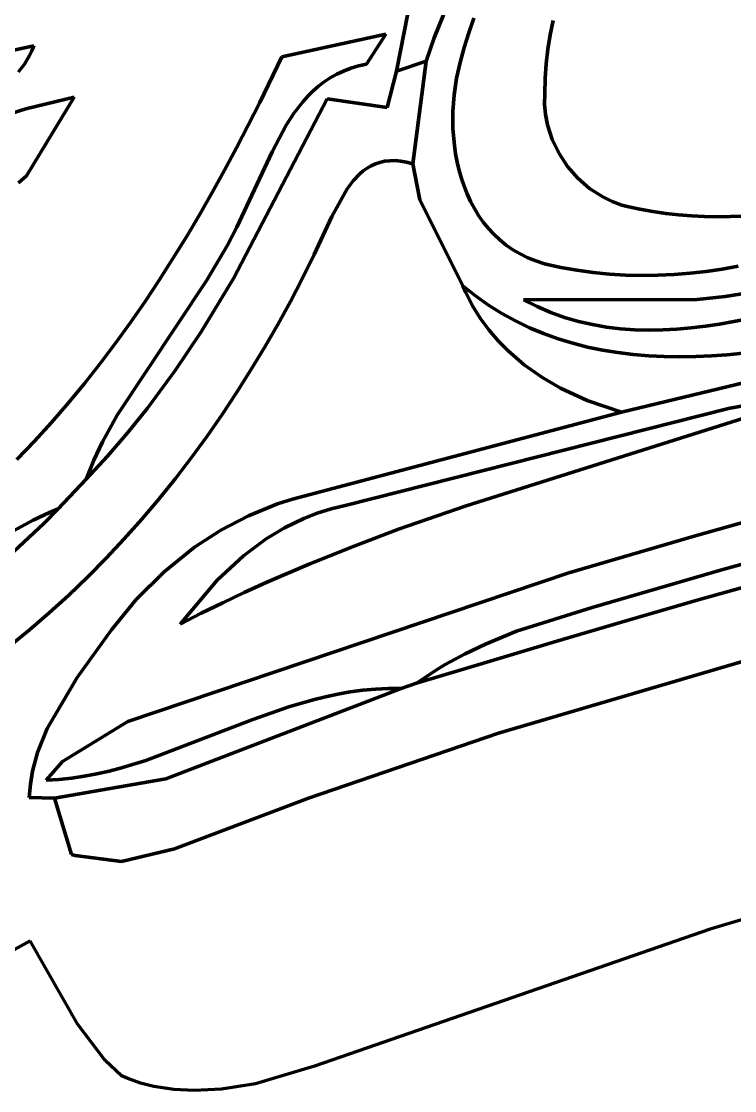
# Model space of a CAD drawing. Header units: millimetres. Extents: x 0.18 to 6.32, y 4.4 to 10.2.
# Drawn here: x 2.494 to 3.13, y 4.542 to 5.494 of the extents above; entities that cross this region are included whole.
import ezdxf

# ---------------------------------------------------------------- set-up
doc = ezdxf.new("R2010")
doc.units = ezdxf.units.MM
for name, color, linetype, lineweight in [('color#004f00ff', 7, 'CONTINUOUS', 100), ('color#86026eff', 7, 'CONTINUOUS', 100), ('color#b36001ff', 7, 'CONTINUOUS', 100), ('color#ba871eff', 7, 'CONTINUOUS', 100), ('color#fdfdfaff', 7, 'CONTINUOUS', 100)]:
    doc.layers.add(name, color=color, linetype=linetype, lineweight=lineweight)

msp = doc.modelspace()

# ---------------------------------------------------------------- linework, layer by layer
at = {"layer": 'color#004f00ff'}
for p, q in [((2.82844, 5.4499), (2.83855, 5.50151)), ((2.87035, 5.50031), (2.86221, 5.47978)), ((2.86221, 5.47978), (2.85488, 5.45879)), ((2.85488, 5.45879), (2.82844, 5.4499)), ((2.79898, 5.36125), (2.80238, 5.36365)), ((2.80238, 5.36365), (2.80596, 5.36571)), ((2.80596, 5.36571), (2.80975, 5.36743)), ((2.80975, 5.36743), (2.81377, 5.36877)), ((2.81377, 5.36877), (2.81801, 5.3697)), ((2.81801, 5.3697), (2.8225, 5.37021)), ((2.8225, 5.37021), (2.82724, 5.37027)), ((2.82724, 5.37027), (2.83225, 5.36985)), ((2.83225, 5.36985), (2.83755, 5.36892)), ((2.83755, 5.36892), (2.84314, 5.36747)), ((2.84314, 5.36747), (2.84935, 5.33538)), ((2.78986, 5.35235), (2.79578, 5.35855)), ((2.79578, 5.35855), (2.79898, 5.36125)), ((2.771, 5.3204), (2.78452, 5.34523)), ((2.78452, 5.34523), (2.78986, 5.35235)), ((2.84935, 5.33538), (2.88771, 5.25886)), ((2.75515, 5.28664), (2.771, 5.3204)), ((2.74479, 5.2657), (2.75515, 5.28664)), ((2.73398, 5.24493), (2.74479, 5.2657)), ((2.88771, 5.25886), (2.89039, 5.25271)), ((2.89039, 5.25271), (2.89639, 5.24095)), ((2.72273, 5.22434), (2.73398, 5.24493)), ((2.89639, 5.24095), (2.90319, 5.22988)), ((2.90319, 5.22988), (2.91076, 5.2195)), ((2.71103, 5.20396), (2.72273, 5.22434)), ((2.91076, 5.2195), (2.91904, 5.20979)), ((2.69888, 5.1838), (2.71103, 5.20396)), ((2.91904, 5.20979), (2.92797, 5.20073)), ((2.92797, 5.20073), (2.94248, 5.18833)), ((2.68629, 5.1639), (2.69888, 5.1838)), ((2.94248, 5.18833), (2.95816, 5.17733)), ((2.95816, 5.17733), (2.97485, 5.16766)), ((2.67327, 5.14427), (2.68629, 5.1639)), ((2.97485, 5.16766), (2.99835, 5.15676)), ((2.99835, 5.15676), (3.02915, 5.14618)), ((2.6598, 5.12492), (2.67327, 5.14427)), ((3.02915, 5.14618), (2.73599, 5.06879)), ((2.6459, 5.1059), (2.6598, 5.12492)), ((2.63156, 5.0872), (2.6459, 5.1059)), ((2.61679, 5.06886), (2.63156, 5.0872)), ((2.60159, 5.0509), (2.61679, 5.06886)), ((2.73599, 5.06879), (2.72265, 5.06447)), ((2.72265, 5.06447), (2.69678, 5.05394)), ((2.58596, 5.03333), (2.60159, 5.0509)), ((2.69678, 5.05394), (2.67207, 5.04101)), ((2.67207, 5.04101), (2.64866, 5.02587)), ((2.5699, 5.01619), (2.58596, 5.03333)), ((2.64866, 5.02587), (2.62141, 5.0041)), ((2.55342, 4.99948), (2.5699, 5.01619)), ((2.62141, 5.0041), (2.59663, 4.9795)), ((2.53651, 4.98324), (2.55342, 4.99948)), ((2.51918, 4.96747), (2.53651, 4.98324)), ((2.91937, 4.86024), (3.33618, 4.98273)), ((2.59663, 4.9795), (2.57458, 4.95241)), ((2.50143, 4.95222), (2.51918, 4.96747)), ((2.48326, 4.93749), (2.50143, 4.95222)), ((2.57458, 4.95241), (2.54389, 4.90979)), ((2.54389, 4.90979), (2.51734, 4.86455)), ((2.51734, 4.86455), (2.5088, 4.84309)), ((2.75015, 4.80227), (2.91937, 4.86024)), ((2.5088, 4.84309), (2.50428, 4.82629)), ((2.50428, 4.82629), (2.50231, 4.81473)), ((2.50231, 4.81473), (2.50127, 4.80283)), ((2.50127, 4.80283), (2.52386, 4.80228)), ((2.52386, 4.80228), (2.53907, 4.75228)), ((2.63061, 4.7571), (2.75015, 4.80227)), ((2.58365, 4.74588), (2.63061, 4.7571)), ((2.53907, 4.75228), (2.54222, 4.75125)), ((2.54222, 4.75125), (2.58365, 4.74588)), ((3.16204, 4.70194), (3.10812, 4.68568)), ((3.10812, 4.68568), (2.75538, 4.56353)), ((2.50205, 4.67515), (2.4881, 4.66752)), ((2.54474, 4.6008), (2.50205, 4.67515)), ((2.56883, 4.5688), (2.54474, 4.6008)), ((2.5834, 4.55489), (2.56883, 4.5688)), ((2.75538, 4.56353), (2.70295, 4.54793)), ((2.58906, 4.55255), (2.5834, 4.55489)), ((2.60054, 4.54863), (2.58906, 4.55255)), ((2.61225, 4.54565), (2.60054, 4.54863)), ((2.63012, 4.54285), (2.61225, 4.54565)), ((2.70295, 4.54793), (2.67262, 4.54305)), ((2.64825, 4.54186), (2.63012, 4.54285)), ((2.67262, 4.54305), (2.64825, 4.54186))]:
    msp.add_line(p, q, dxfattribs=at)
at = {"layer": 'color#86026eff'}
for p, q in [((2.82844, 5.4499), (2.85488, 5.45879)), ((2.85488, 5.45879), (2.84314, 5.36747)), ((2.82038, 5.41753), (2.82844, 5.4499)), ((2.49828, 5.41646), (2.54133, 5.42696)), ((2.54133, 5.42696), (2.49877, 5.35676)), ((2.68339, 5.26523), (2.76692, 5.42539)), ((2.76692, 5.42539), (2.82038, 5.41753)), ((2.4245, 5.39315), (2.49828, 5.41646)), ((2.80238, 5.36365), (2.79898, 5.36125)), ((2.80596, 5.36571), (2.80238, 5.36365)), ((2.80975, 5.36743), (2.80596, 5.36571)), ((2.81377, 5.36877), (2.80975, 5.36743)), ((2.81801, 5.3697), (2.81377, 5.36877)), ((2.8225, 5.37021), (2.81801, 5.3697)), ((2.82724, 5.37027), (2.8225, 5.37021)), ((2.83225, 5.36985), (2.82724, 5.37027)), ((2.83755, 5.36892), (2.83225, 5.36985)), ((2.84314, 5.36747), (2.83755, 5.36892)), ((2.49877, 5.35676), (2.4916, 5.35056)), ((2.79578, 5.35855), (2.78986, 5.35235)), ((2.79898, 5.36125), (2.79578, 5.35855)), ((2.78452, 5.34523), (2.771, 5.3204)), ((2.78986, 5.35235), (2.78452, 5.34523)), ((2.771, 5.3204), (2.75515, 5.28664)), ((2.75515, 5.28664), (2.74479, 5.2657)), ((3.56195, 5.27506), (3.02915, 5.14618)), ((2.65444, 5.21782), (2.68339, 5.26523)), ((2.74479, 5.2657), (2.73398, 5.24493)), ((2.89039, 5.25271), (2.88771, 5.25886)), ((2.88771, 5.25886), (2.89898, 5.24984)), ((2.89639, 5.24095), (2.89039, 5.25271)), ((2.89898, 5.24984), (2.91057, 5.24162)), ((2.73398, 5.24493), (2.72273, 5.22434)), ((2.90319, 5.22988), (2.89639, 5.24095)), ((2.91057, 5.24162), (2.92245, 5.23417)), ((2.91076, 5.2195), (2.90319, 5.22988)), ((2.92245, 5.23417), (2.9346, 5.22747)), ((2.72273, 5.22434), (2.71103, 5.20396)), ((2.9346, 5.22747), (2.94701, 5.22149)), ((2.94701, 5.22149), (2.95966, 5.21621)), ((2.63125, 5.18327), (2.65444, 5.21782)), ((2.91904, 5.20979), (2.91076, 5.2195)), ((2.95966, 5.21621), (2.97253, 5.21159)), ((2.97253, 5.21159), (2.9856, 5.20762)), ((2.71103, 5.20396), (2.69888, 5.1838)), ((2.92797, 5.20073), (2.91904, 5.20979)), ((2.94248, 5.18833), (2.92797, 5.20073)), ((2.9856, 5.20762), (2.99886, 5.20427)), ((2.99886, 5.20427), (3.01228, 5.2015)), ((3.01228, 5.2015), (3.02584, 5.1993)), ((3.02584, 5.1993), (3.03953, 5.19763)), ((3.03953, 5.19763), (3.05334, 5.19647)), ((3.05334, 5.19647), (3.06723, 5.1958)), ((3.06723, 5.1958), (3.0812, 5.19559)), ((3.0812, 5.19559), (3.09522, 5.1958)), ((3.09522, 5.1958), (3.10928, 5.19643)), ((3.10928, 5.19643), (3.12335, 5.19742)), ((3.12335, 5.19742), (3.13743, 5.19878)), ((2.60659, 5.14977), (2.63125, 5.18327)), ((2.69888, 5.1838), (2.68629, 5.1639)), ((2.95816, 5.17733), (2.94248, 5.18833)), ((2.97485, 5.16766), (2.95816, 5.17733)), ((2.68629, 5.1639), (2.67327, 5.14427)), ((2.99835, 5.15676), (2.97485, 5.16766)), ((3.02915, 5.14618), (2.99835, 5.15676)), ((2.58923, 5.1281), (2.60659, 5.14977)), ((2.67327, 5.14427), (2.6598, 5.12492)), ((2.57109, 5.10703), (2.58923, 5.1281)), ((2.6598, 5.12492), (2.6459, 5.1059)), ((2.55211, 5.08659), (2.57109, 5.10703)), ((2.6459, 5.1059), (2.63156, 5.0872)), ((2.52703, 5.05999), (2.55211, 5.08659)), ((2.63156, 5.0872), (2.61679, 5.06886)), ((2.61679, 5.06886), (2.60159, 5.0509)), ((2.51422, 5.0471), (2.52703, 5.05999)), ((2.60159, 5.0509), (2.58596, 5.03333)), ((2.50106, 5.03445), (2.51422, 5.0471)), ((2.48759, 5.02207), (2.50106, 5.03445)), ((2.58596, 5.03333), (2.5699, 5.01619)), ((2.5699, 5.01619), (2.55342, 4.99948)), ((2.55342, 4.99948), (2.53651, 4.98324)), ((3.09666, 4.97865), (3.1594, 4.99637)), ((2.53651, 4.98324), (2.51918, 4.96747)), ((3.33618, 4.98273), (2.91937, 4.86024)), ((3.034, 4.96063), (3.09666, 4.97865)), ((2.51918, 4.96747), (2.50143, 4.95222)), ((2.97142, 4.9423), (3.034, 4.96063)), ((2.50143, 4.95222), (2.48326, 4.93749)), ((2.90894, 4.92367), (2.97142, 4.9423)), ((2.84654, 4.90473), (2.90894, 4.92367)), ((2.62309, 4.8197), (2.83288, 4.90001)), ((2.83288, 4.90001), (2.84654, 4.90473)), ((2.91937, 4.86024), (2.75015, 4.80227)), ((2.52386, 4.80228), (2.62309, 4.8197)), ((2.53907, 4.75228), (2.52386, 4.80228)), ((2.75015, 4.80227), (2.63061, 4.7571)), ((2.63061, 4.7571), (2.58365, 4.74588)), ((2.54222, 4.75125), (2.53907, 4.75228)), ((2.58365, 4.74588), (2.54222, 4.75125))]:
    msp.add_line(p, q, dxfattribs=at)
at = {"layer": 'color#b36001ff'}
for p, q in [((2.7263, 5.46276), (2.81904, 5.48301)), ((2.81904, 5.48301), (2.80193, 5.45635)), ((2.46818, 5.46456), (2.50543, 5.47247)), ((2.50364, 5.46806), (2.50162, 5.46389)), ((2.50543, 5.47247), (2.50364, 5.46806)), ((2.50162, 5.46389), (2.49698, 5.45626)), ((2.70668, 5.42218), (2.7263, 5.46276)), ((2.49698, 5.45626), (2.49158, 5.4495)), ((2.78136, 5.45011), (2.77526, 5.44724)), ((2.78782, 5.45261), (2.78136, 5.45011)), ((2.79467, 5.45469), (2.78782, 5.45261)), ((2.80193, 5.45635), (2.79467, 5.45469)), ((2.76408, 5.4404), (2.75896, 5.43649)), ((2.76951, 5.44399), (2.76408, 5.4404)), ((2.77526, 5.44724), (2.76951, 5.44399)), ((2.75414, 5.43228), (2.74958, 5.42778)), ((2.75896, 5.43649), (2.75414, 5.43228)), ((2.68602, 5.38182), (2.70668, 5.42218)), ((2.74528, 5.42303), (2.73735, 5.41282)), ((2.74958, 5.42778), (2.74528, 5.42303)), ((2.73735, 5.41282), (2.73021, 5.40182)), ((2.73021, 5.40182), (2.71767, 5.37813)), ((2.67528, 5.36177), (2.68602, 5.38182)), ((2.71767, 5.37813), (2.68637, 5.31107)), ((2.66426, 5.34185), (2.67528, 5.36177)), ((2.65293, 5.32207), (2.66426, 5.34185)), ((2.6413, 5.30245), (2.65293, 5.32207)), ((2.68637, 5.31107), (2.67808, 5.29498)), ((2.62935, 5.28303), (2.6413, 5.30245)), ((2.67808, 5.29498), (2.65969, 5.2639)), ((2.61708, 5.26382), (2.62935, 5.28303)), ((2.65969, 5.2639), (2.57957, 5.14361)), ((2.60447, 5.24484), (2.61708, 5.26382)), ((3.09648, 5.24649), (3.12133, 5.24928)), ((3.12133, 5.24928), (3.15828, 5.25507)), ((2.59151, 5.22612), (2.60447, 5.24484)), ((2.94169, 5.24625), (3.09648, 5.24649)), ((2.95385, 5.24022), (2.94169, 5.24625)), ((2.96608, 5.23504), (2.95385, 5.24022)), ((2.97838, 5.23067), (2.96608, 5.23504)), ((2.99073, 5.22708), (2.97838, 5.23067)), ((3.1419, 5.2294), (3.1165, 5.22468)), ((2.5782, 5.20768), (2.59151, 5.22612)), ((3.00314, 5.22422), (2.99073, 5.22708)), ((3.0156, 5.22205), (3.00314, 5.22422)), ((3.0281, 5.22053), (3.0156, 5.22205)), ((3.04064, 5.21962), (3.0281, 5.22053)), ((3.05323, 5.21928), (3.04064, 5.21962)), ((3.07848, 5.22014), (3.06584, 5.21947)), ((3.09114, 5.22127), (3.07848, 5.22014)), ((3.10381, 5.22279), (3.09114, 5.22127)), ((3.1165, 5.22468), (3.10381, 5.22279)), ((3.06584, 5.21947), (3.05323, 5.21928)), ((2.56452, 5.18954), (2.5782, 5.20768)), ((2.55048, 5.17173), (2.56452, 5.18954)), ((2.53604, 5.15426), (2.55048, 5.17173)), ((2.52122, 5.13716), (2.53604, 5.15426)), ((2.57957, 5.14361), (2.56666, 5.11984)), ((2.50599, 5.12046), (2.52122, 5.13716)), ((2.49034, 5.10417), (2.50599, 5.12046)), ((2.56666, 5.11984), (2.55895, 5.10346)), ((2.55895, 5.10346), (2.55211, 5.08659)), ((2.55211, 5.08659), (2.52703, 5.05999)), ((3.09385, 5.03577), (3.20598, 5.06723)), ((2.52703, 5.05999), (2.51945, 5.05693)), ((2.5047, 5.05015), (2.48344, 5.03858)), ((2.51945, 5.05693), (2.5047, 5.05015)), ((3.28652, 5.05177), (3.11931, 5.00604)), ((2.98203, 5.00321), (3.09385, 5.03577)), ((2.58922, 4.87055), (2.98203, 5.00321)), ((3.11931, 5.00604), (3.00295, 4.97227)), ((3.00295, 4.97227), (2.93565, 4.95101)), ((2.93565, 4.95101), (2.90778, 4.93969)), ((2.90778, 4.93969), (2.88968, 4.93106)), ((2.88968, 4.93106), (2.87203, 4.92141)), ((2.86339, 4.91616), (2.8549, 4.91061)), ((2.87203, 4.92141), (2.86339, 4.91616)), ((2.8549, 4.91061), (2.84654, 4.90473)), ((2.78727, 4.89704), (2.77617, 4.89508)), ((2.79849, 4.89855), (2.78727, 4.89704)), ((2.80982, 4.89957), (2.79849, 4.89855)), ((2.82128, 4.90007), (2.80982, 4.89957)), ((2.83288, 4.90001), (2.82128, 4.90007)), ((2.84654, 4.90473), (2.83288, 4.90001)), ((2.75424, 4.89), (2.73263, 4.88363)), ((2.76516, 4.89273), (2.75424, 4.89)), ((2.77617, 4.89508), (2.76516, 4.89273)), ((2.73263, 4.88363), (2.70064, 4.87232)), ((2.53087, 4.83498), (2.58922, 4.87055)), ((2.70064, 4.87232), (2.60512, 4.83589)), ((2.51628, 4.81838), (2.53087, 4.83498)), ((2.58348, 4.82933), (2.57254, 4.82649)), ((2.60512, 4.83589), (2.58348, 4.82933)), ((2.53914, 4.82025), (2.52777, 4.81906)), ((2.55038, 4.82192), (2.53914, 4.82025)), ((2.56151, 4.82401), (2.55038, 4.82192)), ((2.57254, 4.82649), (2.56151, 4.82401)), ((2.52777, 4.81906), (2.51628, 4.81838))]:
    msp.add_line(p, q, dxfattribs=at)
at = {"layer": 'color#ba871eff'}
for p, q in [((2.83855, 5.50151), (2.82844, 5.4499)), ((2.86221, 5.47978), (2.87035, 5.50031)), ((2.89742, 5.4972), (2.89292, 5.48426)), ((2.96563, 5.48249), (2.96818, 5.49524)), ((2.81904, 5.48301), (2.7263, 5.46276)), ((2.80193, 5.45635), (2.81904, 5.48301)), ((2.85488, 5.45879), (2.86221, 5.47978)), ((2.89292, 5.48426), (2.88887, 5.47113)), ((2.96357, 5.4696), (2.96563, 5.48249)), ((2.50543, 5.47247), (2.46818, 5.46456)), ((2.50162, 5.46389), (2.50364, 5.46806)), ((2.50364, 5.46806), (2.50543, 5.47247)), ((2.88887, 5.47113), (2.88529, 5.4578)), ((2.96204, 5.45656), (2.96357, 5.4696)), ((2.49698, 5.45626), (2.50162, 5.46389)), ((2.7263, 5.46276), (2.70668, 5.42218)), ((2.84314, 5.36747), (2.85488, 5.45879)), ((2.88529, 5.4578), (2.88207, 5.44362)), ((2.49158, 5.4495), (2.49698, 5.45626)), ((2.77526, 5.44724), (2.78136, 5.45011)), ((2.78136, 5.45011), (2.78782, 5.45261)), ((2.78782, 5.45261), (2.79467, 5.45469)), ((2.79467, 5.45469), (2.80193, 5.45635)), ((2.82844, 5.4499), (2.82038, 5.41753)), ((2.96105, 5.44337), (2.96204, 5.45656)), ((2.75896, 5.43649), (2.76408, 5.4404)), ((2.76408, 5.4404), (2.76951, 5.44399)), ((2.76951, 5.44399), (2.77526, 5.44724)), ((2.88207, 5.44362), (2.8799, 5.42894)), ((2.96062, 5.43002), (2.96105, 5.44337)), ((2.74958, 5.42778), (2.75414, 5.43228)), ((2.75414, 5.43228), (2.75896, 5.43649)), ((2.96055, 5.42061), (2.96062, 5.43002)), ((2.54133, 5.42696), (2.49828, 5.41646)), ((2.49877, 5.35676), (2.54133, 5.42696)), ((2.76692, 5.42539), (2.68339, 5.26523)), ((2.70668, 5.42218), (2.68602, 5.38182)), ((2.73735, 5.41282), (2.74528, 5.42303)), ((2.74528, 5.42303), (2.74958, 5.42778)), ((2.82038, 5.41753), (2.76692, 5.42539)), ((2.8799, 5.42894), (2.87882, 5.41394)), ((2.96141, 5.41133), (2.96055, 5.42061)), ((2.49828, 5.41646), (2.4245, 5.39315)), ((2.73021, 5.40182), (2.73735, 5.41282)), ((2.87882, 5.41394), (2.87888, 5.3988)), ((2.96318, 5.40222), (2.96141, 5.41133)), ((2.71767, 5.37813), (2.73021, 5.40182)), ((2.96742, 5.38903), (2.96318, 5.40222)), ((2.87888, 5.3988), (2.88013, 5.38371)), ((2.68602, 5.38182), (2.67528, 5.36177)), ((2.88013, 5.38371), (2.88121, 5.37624)), ((2.97344, 5.37658), (2.96742, 5.38903)), ((2.68637, 5.31107), (2.71767, 5.37813)), ((2.88121, 5.37624), (2.88262, 5.36886)), ((2.98108, 5.36505), (2.97344, 5.37658)), ((2.84935, 5.33538), (2.84314, 5.36747)), ((2.88262, 5.36886), (2.88434, 5.36158)), ((2.99022, 5.35466), (2.98108, 5.36505)), ((2.4916, 5.35056), (2.49877, 5.35676)), ((2.67528, 5.36177), (2.66426, 5.34185)), ((2.88434, 5.36158), (2.88639, 5.35443)), ((2.88639, 5.35443), (2.88877, 5.34744)), ((3.00068, 5.3456), (2.99022, 5.35466)), ((2.88877, 5.34744), (2.8915, 5.34061)), ((3.01234, 5.33807), (3.00068, 5.3456)), ((2.66426, 5.34185), (2.65293, 5.32207)), ((2.88771, 5.25886), (2.84935, 5.33538)), ((2.8915, 5.34061), (2.89457, 5.33399)), ((2.89457, 5.33399), (2.89799, 5.32759)), ((3.02071, 5.334), (3.01234, 5.33807)), ((3.02949, 5.33075), (3.02071, 5.334)), ((2.89799, 5.32759), (2.90177, 5.32143)), ((3.03402, 5.32945), (3.02949, 5.33075)), ((3.04552, 5.32693), (3.03402, 5.32945)), ((3.05702, 5.32485), (3.04552, 5.32693)), ((3.06852, 5.32319), (3.05702, 5.32485)), ((2.65293, 5.32207), (2.6413, 5.30245)), ((2.90177, 5.32143), (2.90591, 5.31555)), ((2.90591, 5.31555), (2.91042, 5.30995)), ((3.08001, 5.32193), (3.06852, 5.32319)), ((3.09151, 5.32104), (3.08001, 5.32193)), ((3.103, 5.32052), (3.09151, 5.32104)), ((3.11449, 5.32033), (3.103, 5.32052)), ((3.13747, 5.32089), (3.11449, 5.32033)), ((2.67808, 5.29498), (2.68637, 5.31107)), ((2.91042, 5.30995), (2.9153, 5.30467)), ((2.6413, 5.30245), (2.62935, 5.28303)), ((2.9153, 5.30467), (2.92057, 5.29972)), ((2.92057, 5.29972), (2.92622, 5.29514)), ((2.65969, 5.2639), (2.67808, 5.29498)), ((2.92622, 5.29514), (2.93227, 5.29095)), ((2.93227, 5.29095), (2.93872, 5.28716)), ((2.93872, 5.28716), (2.94557, 5.2838)), ((2.62935, 5.28303), (2.61708, 5.26382)), ((2.94557, 5.2838), (2.95284, 5.2809)), ((2.95284, 5.2809), (2.96052, 5.27847)), ((2.96052, 5.27847), (2.97494, 5.27521)), ((2.97494, 5.27521), (2.98938, 5.27258)), ((2.98938, 5.27258), (3.00381, 5.27056)), ((3.00381, 5.27056), (3.01825, 5.26912)), ((3.01825, 5.26912), (3.03267, 5.26826)), ((3.02915, 5.14618), (3.56195, 5.27506)), ((3.03267, 5.26826), (3.04709, 5.26794)), ((3.04709, 5.26794), (3.06149, 5.26813)), ((3.06149, 5.26813), (3.07587, 5.26883)), ((3.07587, 5.26883), (3.09023, 5.27001)), ((3.09023, 5.27001), (3.10456, 5.27164)), ((3.10456, 5.27164), (3.11885, 5.2737)), ((3.11885, 5.2737), (3.13311, 5.27617)), ((2.57957, 5.14361), (2.65969, 5.2639)), ((2.61708, 5.26382), (2.60447, 5.24484)), ((2.68339, 5.26523), (2.65444, 5.21782)), ((2.89898, 5.24984), (2.88771, 5.25886)), ((2.91057, 5.24162), (2.89898, 5.24984)), ((3.12133, 5.24928), (3.09648, 5.24649)), ((3.15828, 5.25507), (3.12133, 5.24928)), ((2.60447, 5.24484), (2.59151, 5.22612)), ((2.92245, 5.23417), (2.91057, 5.24162)), ((3.09648, 5.24649), (2.94169, 5.24625)), ((2.94169, 5.24625), (2.95385, 5.24022)), ((2.95385, 5.24022), (2.96608, 5.23504)), ((2.9346, 5.22747), (2.92245, 5.23417)), ((2.96608, 5.23504), (2.97838, 5.23067)), ((2.97838, 5.23067), (2.99073, 5.22708)), ((3.1165, 5.22468), (3.1419, 5.2294)), ((2.59151, 5.22612), (2.5782, 5.20768)), ((2.94701, 5.22149), (2.9346, 5.22747)), ((2.95966, 5.21621), (2.94701, 5.22149)), ((2.99073, 5.22708), (3.00314, 5.22422)), ((3.00314, 5.22422), (3.0156, 5.22205)), ((3.0156, 5.22205), (3.0281, 5.22053)), ((3.0281, 5.22053), (3.04064, 5.21962)), ((3.04064, 5.21962), (3.05323, 5.21928)), ((3.06584, 5.21947), (3.07848, 5.22014)), ((3.07848, 5.22014), (3.09114, 5.22127)), ((3.09114, 5.22127), (3.10381, 5.22279)), ((3.10381, 5.22279), (3.1165, 5.22468)), ((2.65444, 5.21782), (2.63125, 5.18327)), ((2.97253, 5.21159), (2.95966, 5.21621)), ((2.9856, 5.20762), (2.97253, 5.21159)), ((3.05323, 5.21928), (3.06584, 5.21947)), ((2.5782, 5.20768), (2.56452, 5.18954)), ((2.99886, 5.20427), (2.9856, 5.20762)), ((3.01228, 5.2015), (2.99886, 5.20427)), ((3.02584, 5.1993), (3.01228, 5.2015)), ((3.03953, 5.19763), (3.02584, 5.1993)), ((3.05334, 5.19647), (3.03953, 5.19763)), ((3.06723, 5.1958), (3.05334, 5.19647)), ((3.0812, 5.19559), (3.06723, 5.1958)), ((3.09522, 5.1958), (3.0812, 5.19559)), ((3.10928, 5.19643), (3.09522, 5.1958)), ((3.12335, 5.19742), (3.10928, 5.19643)), ((3.13743, 5.19878), (3.12335, 5.19742)), ((2.56452, 5.18954), (2.55048, 5.17173)), ((2.63125, 5.18327), (2.60659, 5.14977)), ((2.55048, 5.17173), (2.53604, 5.15426)), ((2.89064, 5.06288), (3.21502, 5.16502)), ((2.53604, 5.15426), (2.52122, 5.13716)), ((3.18475, 5.16054), (3.12454, 5.1496)), ((2.56666, 5.11984), (2.57957, 5.14361)), ((2.60659, 5.14977), (2.58923, 5.1281)), ((2.73599, 5.06879), (3.02915, 5.14618)), ((3.12454, 5.1496), (2.78293, 5.06299)), ((2.52122, 5.13716), (2.50599, 5.12046)), ((2.58923, 5.1281), (2.57109, 5.10703)), ((2.50599, 5.12046), (2.49034, 5.10417)), ((2.55895, 5.10346), (2.56666, 5.11984)), ((2.57109, 5.10703), (2.55211, 5.08659)), ((2.55211, 5.08659), (2.55895, 5.10346)), ((2.72265, 5.06447), (2.73599, 5.06879)), ((3.20598, 5.06723), (3.09385, 5.03577)), ((2.52703, 5.05999), (2.51422, 5.0471)), ((2.51945, 5.05693), (2.52703, 5.05999)), ((2.69678, 5.05394), (2.72265, 5.06447)), ((2.77022, 5.06005), (2.75791, 5.05624)), ((2.78293, 5.06299), (2.77022, 5.06005)), ((2.83047, 5.04187), (2.89064, 5.06288)), ((2.48344, 5.03858), (2.5047, 5.05015)), ((2.5047, 5.05015), (2.51945, 5.05693)), ((2.67207, 5.04101), (2.69678, 5.05394)), ((2.74599, 5.05162), (2.72885, 5.0433)), ((2.75791, 5.05624), (2.74599, 5.05162)), ((3.11931, 5.00604), (3.28652, 5.05177)), ((2.51422, 5.0471), (2.50106, 5.03445)), ((2.64866, 5.02587), (2.67207, 5.04101)), ((2.72885, 5.0433), (2.71257, 5.03344)), ((2.79071, 5.02696), (2.83047, 5.04187)), ((2.50106, 5.03445), (2.48759, 5.02207)), ((2.71257, 5.03344), (2.69216, 5.01823)), ((3.09385, 5.03577), (2.98203, 5.00321)), ((2.62141, 5.0041), (2.64866, 5.02587)), ((2.7513, 5.01118), (2.79071, 5.02696)), ((2.69216, 5.01823), (2.6687, 4.99648)), ((2.71229, 4.9944), (2.7513, 5.01118)), ((2.98203, 5.00321), (2.58922, 4.87055)), ((2.59663, 4.9795), (2.62141, 5.0041)), ((3.00295, 4.97227), (3.11931, 5.00604)), ((2.6687, 4.99648), (2.63569, 4.95728)), ((2.69295, 4.98558), (2.71229, 4.9944)), ((3.1594, 4.99637), (3.09666, 4.97865)), ((2.67373, 4.97647), (2.69295, 4.98558)), ((2.57458, 4.95241), (2.59663, 4.9795)), ((2.65464, 4.96704), (2.67373, 4.97647)), ((2.93565, 4.95101), (3.00295, 4.97227)), ((3.09666, 4.97865), (3.034, 4.96063)), ((2.63569, 4.95728), (2.65464, 4.96704)), ((3.034, 4.96063), (2.97142, 4.9423)), ((2.54389, 4.90979), (2.57458, 4.95241)), ((2.90778, 4.93969), (2.93565, 4.95101)), ((2.88968, 4.93106), (2.90778, 4.93969)), ((2.97142, 4.9423), (2.90894, 4.92367)), ((2.87203, 4.92141), (2.88968, 4.93106)), ((2.90894, 4.92367), (2.84654, 4.90473)), ((2.8549, 4.91061), (2.86339, 4.91616)), ((2.86339, 4.91616), (2.87203, 4.92141)), ((2.51734, 4.86455), (2.54389, 4.90979)), ((2.84654, 4.90473), (2.8549, 4.91061)), ((2.83288, 4.90001), (2.62309, 4.8197)), ((2.77617, 4.89508), (2.78727, 4.89704)), ((2.78727, 4.89704), (2.79849, 4.89855)), ((2.79849, 4.89855), (2.80982, 4.89957)), ((2.80982, 4.89957), (2.82128, 4.90007)), ((2.82128, 4.90007), (2.83288, 4.90001)), ((2.73263, 4.88363), (2.75424, 4.89)), ((2.75424, 4.89), (2.76516, 4.89273)), ((2.76516, 4.89273), (2.77617, 4.89508)), ((2.70064, 4.87232), (2.73263, 4.88363)), ((2.58922, 4.87055), (2.53087, 4.83498)), ((2.60512, 4.83589), (2.70064, 4.87232)), ((2.5088, 4.84309), (2.51734, 4.86455)), ((2.50428, 4.82629), (2.5088, 4.84309)), ((2.53087, 4.83498), (2.51628, 4.81838)), ((2.57254, 4.82649), (2.58348, 4.82933)), ((2.58348, 4.82933), (2.60512, 4.83589)), ((2.50231, 4.81473), (2.50428, 4.82629)), ((2.62309, 4.8197), (2.52386, 4.80228)), ((2.52777, 4.81906), (2.53914, 4.82025)), ((2.53914, 4.82025), (2.55038, 4.82192)), ((2.55038, 4.82192), (2.56151, 4.82401)), ((2.56151, 4.82401), (2.57254, 4.82649)), ((2.50127, 4.80283), (2.50231, 4.81473)), ((2.51628, 4.81838), (2.52777, 4.81906)), ((2.52386, 4.80228), (2.50127, 4.80283))]:
    msp.add_line(p, q, dxfattribs=at)
at = {"layer": 'color#fdfdfaff'}
for p, q in [((2.89292, 5.48426), (2.89742, 5.4972)), ((2.96818, 5.49524), (2.96563, 5.48249)), ((2.88887, 5.47113), (2.89292, 5.48426)), ((2.96563, 5.48249), (2.96357, 5.4696)), ((2.88529, 5.4578), (2.88887, 5.47113)), ((2.96357, 5.4696), (2.96204, 5.45656)), ((2.88207, 5.44362), (2.88529, 5.4578)), ((2.96204, 5.45656), (2.96105, 5.44337)), ((2.8799, 5.42894), (2.88207, 5.44362)), ((2.96105, 5.44337), (2.96062, 5.43002)), ((2.96062, 5.43002), (2.96055, 5.42061)), ((2.87882, 5.41394), (2.8799, 5.42894)), ((2.96055, 5.42061), (2.96141, 5.41133)), ((2.87888, 5.3988), (2.87882, 5.41394)), ((2.96141, 5.41133), (2.96318, 5.40222)), ((2.96318, 5.40222), (2.96742, 5.38903)), ((2.88013, 5.38371), (2.87888, 5.3988)), ((2.88121, 5.37624), (2.88013, 5.38371)), ((2.96742, 5.38903), (2.97344, 5.37658)), ((2.88262, 5.36886), (2.88121, 5.37624)), ((2.97344, 5.37658), (2.98108, 5.36505)), ((2.88434, 5.36158), (2.88262, 5.36886)), ((2.98108, 5.36505), (2.99022, 5.35466)), ((2.88639, 5.35443), (2.88434, 5.36158)), ((2.88877, 5.34744), (2.88639, 5.35443)), ((2.99022, 5.35466), (3.00068, 5.3456)), ((2.8915, 5.34061), (2.88877, 5.34744)), ((3.00068, 5.3456), (3.01234, 5.33807)), ((2.89457, 5.33399), (2.8915, 5.34061)), ((2.89799, 5.32759), (2.89457, 5.33399)), ((3.01234, 5.33807), (3.02071, 5.334)), ((3.02071, 5.334), (3.02949, 5.33075)), ((2.90177, 5.32143), (2.89799, 5.32759)), ((3.02949, 5.33075), (3.03402, 5.32945)), ((3.03402, 5.32945), (3.04552, 5.32693)), ((3.04552, 5.32693), (3.05702, 5.32485)), ((3.05702, 5.32485), (3.06852, 5.32319)), ((2.90591, 5.31555), (2.90177, 5.32143)), ((2.91042, 5.30995), (2.90591, 5.31555)), ((3.06852, 5.32319), (3.08001, 5.32193)), ((3.08001, 5.32193), (3.09151, 5.32104)), ((3.09151, 5.32104), (3.103, 5.32052)), ((3.103, 5.32052), (3.11449, 5.32033)), ((3.11449, 5.32033), (3.13747, 5.32089)), ((2.9153, 5.30467), (2.91042, 5.30995)), ((2.92057, 5.29972), (2.9153, 5.30467)), ((2.92622, 5.29514), (2.92057, 5.29972)), ((2.93227, 5.29095), (2.92622, 5.29514)), ((2.93872, 5.28716), (2.93227, 5.29095)), ((2.94557, 5.2838), (2.93872, 5.28716)), ((2.95284, 5.2809), (2.94557, 5.2838)), ((2.96052, 5.27847), (2.95284, 5.2809)), ((2.97494, 5.27521), (2.96052, 5.27847)), ((2.98938, 5.27258), (2.97494, 5.27521)), ((3.00381, 5.27056), (2.98938, 5.27258)), ((3.01825, 5.26912), (3.00381, 5.27056)), ((3.03267, 5.26826), (3.01825, 5.26912)), ((3.04709, 5.26794), (3.03267, 5.26826)), ((3.06149, 5.26813), (3.04709, 5.26794)), ((3.07587, 5.26883), (3.06149, 5.26813)), ((3.09023, 5.27001), (3.07587, 5.26883)), ((3.10456, 5.27164), (3.09023, 5.27001)), ((3.11885, 5.2737), (3.10456, 5.27164)), ((3.13311, 5.27617), (3.11885, 5.2737)), ((3.21502, 5.16502), (2.89064, 5.06288)), ((3.12454, 5.1496), (3.18475, 5.16054)), ((2.78293, 5.06299), (3.12454, 5.1496)), ((2.75791, 5.05624), (2.77022, 5.06005)), ((2.77022, 5.06005), (2.78293, 5.06299)), ((2.89064, 5.06288), (2.83047, 5.04187)), ((2.72885, 5.0433), (2.74599, 5.05162)), ((2.74599, 5.05162), (2.75791, 5.05624)), ((2.71257, 5.03344), (2.72885, 5.0433)), ((2.83047, 5.04187), (2.79071, 5.02696)), ((2.69216, 5.01823), (2.71257, 5.03344)), ((2.79071, 5.02696), (2.7513, 5.01118)), ((2.6687, 4.99648), (2.69216, 5.01823)), ((2.7513, 5.01118), (2.71229, 4.9944)), ((2.63569, 4.95728), (2.6687, 4.99648)), ((2.71229, 4.9944), (2.69295, 4.98558)), ((2.69295, 4.98558), (2.67373, 4.97647)), ((2.67373, 4.97647), (2.65464, 4.96704)), ((2.65464, 4.96704), (2.63569, 4.95728))]:
    msp.add_line(p, q, dxfattribs=at)

doc.saveas('drawing.dxf')
